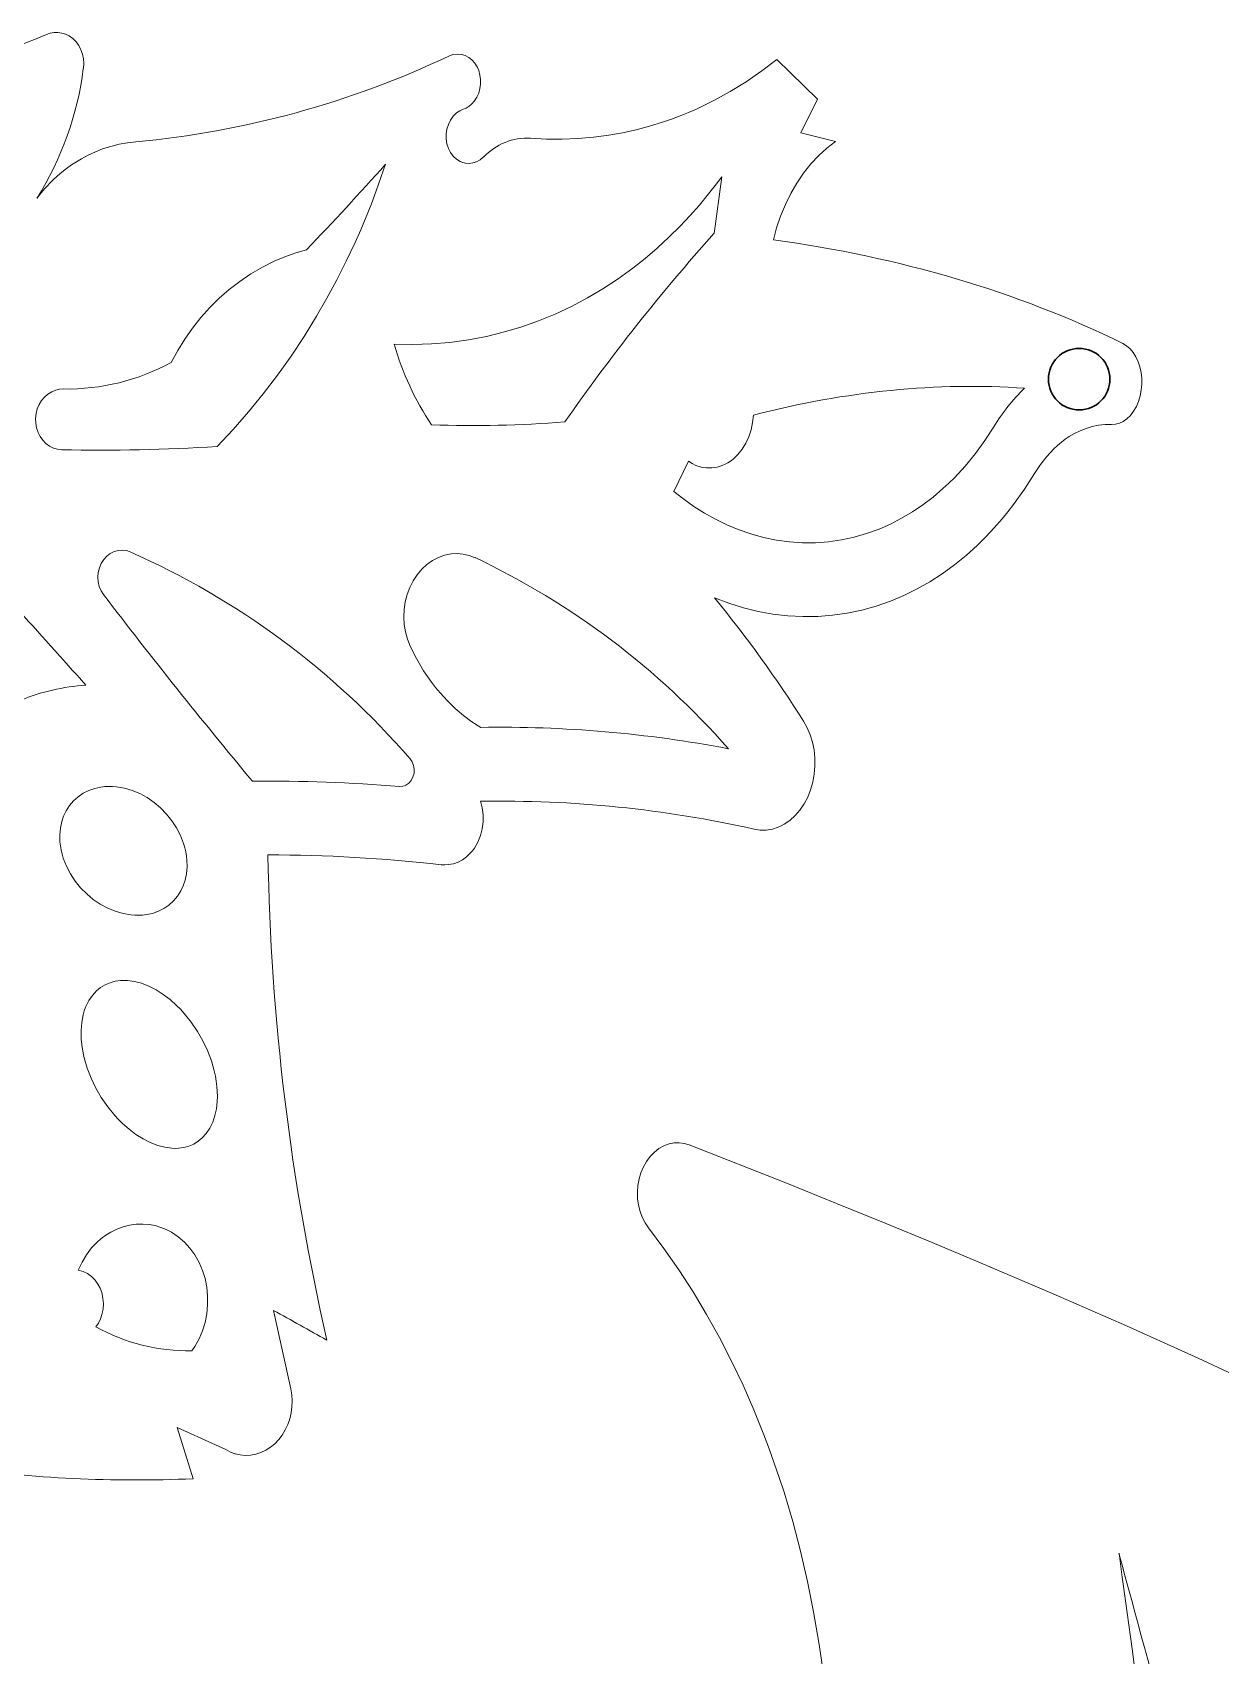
# Model space of a CAD drawing. Extents: x -234 to 858, y -95 to 532.
# Drawn here: x -94.94 to -75.63, y 71.43 to 97.81 of the extents above; entities that cross this region are included whole.
import ezdxf

# ---------------------------------------------------------------- set-up
doc = ezdxf.new("R2010")
doc.units = 0
doc.header["$LTSCALE"] = 7
doc.header["$MEASUREMENT"] = 0
doc.layers.add('3', color=3, linetype='CONTINUOUS', lineweight=30)
doc.layers.add('8', color=250, linetype='CONTINUOUS', lineweight=15)

msp = doc.modelspace()

# ---------------------------------------------------------------- linework, layer by layer
at = {"layer": '3'}
msp.add_circle((-77.927, 92.1747), 0.5, dxfattribs=at)
at = {"layer": '8', "ltscale": 0.011531}
msp.add_line((-82.1814, 96.7239), (-82.84, 97.3698), dxfattribs=at)
at = {"layer": '8', "ltscale": 0.007639}
msp.add_line((-82.4532, 96.1766), (-82.1814, 96.7239), dxfattribs=at)
at = {"layer": '8', "ltscale": 0.007294}
msp.add_line((-81.8866, 96.0373), (-82.4532, 96.1766), dxfattribs=at)
at = {"layer": '8', "ltscale": 0.011596}
msp.add_line((-83.8615, 94.5441), (-83.7369, 95.4634), dxfattribs=at)
at = {"layer": '8', "ltscale": 0.006787}
msp.add_line((-84.278, 90.8403), (-84.5125, 90.3505), dxfattribs=at)
at = {"layer": '8', "ltscale": 0.01628}
msp.add_line((-90.7405, 75.7695), (-91.02, 77.0415), dxfattribs=at)
at = {"layer": '8', "ltscale": 0.010871}
msp.add_line((-92.3279, 74.3081), (-92.5884, 75.1379), dxfattribs=at)
at = {"layer": '8', "ltscale": 0.010872}
msp.add_line((-92.5884, 75.1379), (-91.7957, 74.7799), dxfattribs=at)
at = {"layer": '8'}
for points in [[(-94.1104, 97.2237), (-94.1041, 97.3014), (-94.1085, 97.3792), (-94.1236, 97.4555), (-94.1491, 97.5285), (-94.1844, 97.5958), (-94.2293, 97.6567), (-94.2824, 97.7094), (-94.3423, 97.7517), (-94.3999, 97.7799), (-94.4611, 97.799), (-94.5239, 97.8082), (-94.5875, 97.8074), (-94.6507, 97.7965), (-94.7116, 97.7762)], [(-87.9371, 96.5594), (-87.8883, 96.5802), (-87.8422, 96.6085), (-87.8001, 96.6436), (-87.7536, 96.6961), (-87.7152, 96.7564), (-87.6854, 96.8235), (-87.6652, 96.8949), (-87.6549, 96.9689), (-87.6548, 97.0436), (-87.6648, 97.1169), (-87.6846, 97.1874), (-87.7132, 97.2517), (-87.7509, 97.3103), (-87.7964, 97.3614), (-87.8484, 97.4025), (-87.9052, 97.4325), (-87.9657, 97.4511), (-88.0351, 97.4573), (-88.105, 97.4483), (-88.1718, 97.4247)], [(-82.84, 97.3698), (-83.0851, 97.182), (-83.3376, 97.0076), (-83.5972, 96.847), (-83.8634, 96.7006), (-84.1356, 96.5689), (-84.2741, 96.5085), (-84.4139, 96.4519), (-84.5544, 96.3993), (-84.6962, 96.3506), (-84.9113, 96.2847), (-85.1286, 96.2276), (-85.348, 96.1795), (-85.569, 96.1404), (-85.8215, 96.1069), (-86.0755, 96.0852), (-86.3305, 96.0752), (-86.5862, 96.0769), (-86.8422, 96.0903)], [(-87.6051, 95.7859), (-87.6606, 95.7396), (-87.7228, 95.7055), (-87.7805, 95.6872), (-87.8404, 95.6801), (-87.9003, 95.6845), (-87.944, 95.6953), (-87.986, 95.7122), (-88.0456, 95.749), (-88.0981, 95.7975), (-88.1427, 95.857), (-88.1774, 95.9248), (-88.2015, 95.9996), (-88.2138, 96.0782), (-88.2142, 96.159), (-88.2025, 96.2387), (-88.1789, 96.3149), (-88.1441, 96.3857), (-88.0994, 96.4475), (-88.0455, 96.4996), (-87.9934, 96.5346), (-87.9371, 96.5594)], [(-93.2586, 96.0285), (-93.395, 96.0142), (-93.5307, 95.9904), (-93.665, 95.9574), (-93.7969, 95.9154), (-93.9145, 95.8696), (-94.0297, 95.8168), (-94.142, 95.7571), (-94.2242, 95.7079), (-94.3046, 95.655), (-94.3829, 95.5987), (-94.459, 95.5389), (-94.5329, 95.4758), (-94.6043, 95.4096), (-94.7396, 95.268), (-94.864, 95.1152)], [(-82.897, 94.4363), (-82.8441, 94.6336), (-82.7791, 94.8258), (-82.7025, 95.0119), (-82.6144, 95.1907), (-82.5154, 95.3611), (-82.4059, 95.5218), (-82.2864, 95.6718), (-82.1575, 95.8099), (-82.0256, 95.9302), (-81.8866, 96.0373)], [(-91.9368, 91.0808), (-91.6774, 91.3563), (-91.4272, 91.6414), (-91.1863, 91.9356), (-90.9549, 92.2388), (-90.7333, 92.5503), (-90.5216, 92.8699), (-90.3199, 93.1971), (-90.1517, 93.4894), (-89.9914, 93.7868), (-89.8391, 94.0893), (-89.6947, 94.3965), (-89.6031, 94.6035), (-89.515, 94.8124), (-89.4304, 95.0236), (-89.3494, 95.2364), (-89.1987, 95.6665)], [(-83.7369, 95.4634), (-83.8424, 95.3224), (-83.9508, 95.1842), (-84.0995, 95.0045), (-84.2531, 94.8304), (-84.4115, 94.6619), (-84.5952, 94.4794), (-84.7846, 94.3046), (-84.9795, 94.1379), (-85.1798, 93.9794), (-85.4199, 93.8053), (-85.6666, 93.6433), (-85.9196, 93.4935), (-86.1785, 93.3565), (-86.4428, 93.2325), (-86.7122, 93.1218), (-86.986, 93.0247), (-87.2639, 92.9414), (-87.5569, 92.8695), (-87.8533, 92.8129), (-88.1525, 92.7718), (-88.4538, 92.7461), (-88.7562, 92.7361), (-89.0591, 92.7416)], [(-90.4822, 94.2752), (-90.6597, 94.2255), (-90.8349, 94.1644), (-91.0072, 94.0922), (-91.2007, 93.9961), (-91.3882, 93.8865), (-91.5689, 93.7641), (-91.7425, 93.6294), (-91.9027, 93.4881), (-92.0551, 93.3366), (-92.1992, 93.1754), (-92.3344, 93.0051), (-92.4605, 92.8265), (-92.5768, 92.6402), (-92.6832, 92.4469)], [(-77.4037, 91.4378), (-77.3378, 91.4418), (-77.2728, 91.4589), (-77.2105, 91.4883), (-77.1521, 91.529), (-77.0939, 91.5855), (-77.0421, 91.6534), (-76.9979, 91.73), (-76.9624, 91.8128), (-76.9351, 91.9029), (-76.9173, 91.9962), (-76.909, 92.0921), (-76.9101, 92.1895), (-76.9202, 92.283), (-76.9393, 92.373), (-76.9674, 92.4584), (-77.0046, 92.5381), (-77.0481, 92.6071), (-77.099, 92.668), (-77.156, 92.7181), (-77.2176, 92.7557)], [(-94.4343, 92.0151), (-94.496, 92.0114), (-94.5568, 91.9981), (-94.6235, 91.9713), (-94.6856, 91.9331), (-94.7418, 91.8843), (-94.79, 91.8267), (-94.8296, 91.761), (-94.8594, 91.6898), (-94.8788, 91.6143), (-94.8873, 91.5364), (-94.8847, 91.4585), (-94.8713, 91.3822), (-94.8474, 91.31), (-94.8134, 91.2424), (-94.7701, 91.1814), (-94.7184, 91.1289), (-94.6603, 91.0865), (-94.5965, 91.0549), (-94.5294, 91.0353), (-94.4605, 91.0277)], [(-83.2213, 91.5897), (-83.2338, 91.4696), (-83.259, 91.3514), (-83.2964, 91.238), (-83.3448, 91.1329), (-83.4045, 91.0358), (-83.4747, 90.9487), (-83.5521, 90.8756), (-83.5937, 90.8441), (-83.6371, 90.816), (-83.682, 90.7917), (-83.7284, 90.7713), (-83.813, 90.7451), (-83.8994, 90.7321), (-83.9863, 90.7326), (-84.0725, 90.7467), (-84.1564, 90.774), (-84.2187, 90.8036), (-84.278, 90.8403)], [(-84.5125, 90.3505), (-84.3522, 90.2243), (-84.187, 90.1072), (-84.0173, 89.9997), (-83.8381, 89.8992), (-83.6551, 89.8099), (-83.4689, 89.7319), (-83.2639, 89.6605), (-83.0562, 89.603), (-82.8465, 89.5598), (-82.6355, 89.5311), (-82.4239, 89.517), (-82.2124, 89.5175), (-82.0016, 89.5328), (-81.7923, 89.5628), (-81.5851, 89.6073), (-81.3808, 89.6662), (-81.1799, 89.7392), (-80.9951, 89.8203), (-80.8143, 89.9132), (-80.6381, 90.0176), (-80.4668, 90.1331), (-80.3008, 90.2593), (-80.1405, 90.3957), (-80.0471, 90.4823), (-79.956, 90.5723), (-79.7806, 90.7621), (-79.6147, 90.9643), (-79.4587, 91.178), (-79.3128, 91.4024)], [(-78.6539, 90.6417), (-78.5584, 90.7863), (-78.4535, 90.9198), (-78.3398, 91.0408), (-78.2789, 91.0972), (-78.216, 91.1499), (-78.1536, 91.197), (-78.0897, 91.2402), (-78.0006, 91.2927), (-77.9093, 91.3375), (-77.8161, 91.3744), (-77.7143, 91.4049), (-77.6111, 91.4258), (-77.5073, 91.4368), (-77.4037, 91.4378)], [(-83.8554, 88.6224), (-83.6212, 88.5338), (-83.384, 88.4599), (-83.1445, 88.4009), (-82.9032, 88.3573), (-82.6608, 88.3291), (-82.4182, 88.3164), (-82.1758, 88.3195), (-81.9346, 88.3383), (-81.695, 88.3727), (-81.4579, 88.4227), (-81.2238, 88.488), (-80.9934, 88.5686), (-80.7758, 88.66), (-80.5627, 88.7649), (-80.3546, 88.8829), (-80.152, 89.0135), (-79.9553, 89.1563), (-79.7648, 89.311), (-79.5809, 89.4768), (-79.4427, 89.6133), (-79.3087, 89.7561), (-79.1792, 89.9048), (-79.0851, 90.0201), (-78.9935, 90.1386), (-78.8183, 90.3846), (-78.6539, 90.6417)], [(-93.3483, 89.3674), (-93.4106, 89.3879), (-93.476, 89.3962), (-93.5417, 89.3918), (-93.6092, 89.3734), (-93.673, 89.3416), (-93.7303, 89.298), (-93.7803, 89.2432), (-93.8209, 89.1793), (-93.8506, 89.1092), (-93.8689, 89.0344), (-93.8752, 88.957), (-93.8694, 88.88), (-93.8517, 88.8064), (-93.8226, 88.7368), (-93.783, 88.6743)], [(-87.7453, 89.2733), (-87.8387, 89.3094), (-87.9364, 89.3322), (-88.0361, 89.3409), (-88.1355, 89.3354), (-88.2394, 89.3142), (-88.3405, 89.2777), (-88.437, 89.2268), (-88.5269, 89.1627), (-88.6109, 89.0847), (-88.686, 88.9953), (-88.7512, 88.8963), (-88.8053, 88.7896), (-88.8481, 88.6755), (-88.8791, 88.5558), (-88.8975, 88.433), (-88.9032, 88.3095), (-88.8961, 88.1875), (-88.8764, 88.0667), (-88.8444, 87.9493), (-88.8005, 87.838)], [(-88.8005, 87.838), (-88.6978, 87.6329), (-88.5821, 87.4368), (-88.5195, 87.3425), (-88.4539, 87.251), (-88.3855, 87.1624), (-88.3142, 87.0768), (-88.1943, 86.9464), (-88.0677, 86.8245), (-87.9348, 86.7118), (-87.7961, 86.6088), (-87.6522, 86.516)], [(-83.2097, 84.8625), (-83.1114, 84.8479), (-83.0123, 84.8484), (-82.9137, 84.8642), (-82.8174, 84.8948), (-82.7681, 84.9167), (-82.7202, 84.9425), (-82.6286, 85.005), (-82.5429, 85.0824), (-82.4659, 85.1718), (-82.3971, 85.2738), (-82.3392, 85.3849), (-82.2923, 85.5034), (-82.257, 85.6277), (-82.2335, 85.7564), (-82.2222, 85.8875), (-82.2232, 86.0192), (-82.2365, 86.1496), (-82.2614, 86.274), (-82.2981, 86.3945), (-82.3462, 86.5089), (-82.405, 86.615)], [(-88.9702, 85.5564), (-88.9205, 85.5592), (-88.8936, 85.5665), (-88.8677, 85.5776), (-88.8205, 85.6105), (-88.7822, 85.6554), (-88.7535, 85.7112), (-88.7371, 85.7729), (-88.7337, 85.8361), (-88.7435, 85.898), (-88.7659, 85.9563), (-88.7993, 86.0058)], [(-92.5261, 83.8591), (-92.4867, 83.9433), (-92.4569, 84.0328), (-92.4347, 84.139), (-92.4251, 84.2484), (-92.4276, 84.3595), (-92.4348, 84.4256), (-92.4459, 84.4916), (-92.4616, 84.5599), (-92.4813, 84.6274), (-92.5312, 84.7571), (-92.5949, 84.8815), (-92.671, 84.999), (-92.758, 85.1078), (-92.8549, 85.2073), (-92.9607, 85.2966), (-93.0743, 85.3745), (-93.1944, 85.44), (-93.3174, 85.4913), (-93.4437, 85.5284), (-93.5715, 85.5503), (-93.6357, 85.5553), (-93.6997, 85.5563), (-93.7625, 85.553), (-93.8246, 85.5456), (-93.925, 85.524), (-94.0211, 85.4907), (-94.1116, 85.4458), (-94.1951, 85.3895), (-94.2704, 85.3225), (-94.336, 85.2455), (-94.3911, 85.1596)], [(-88.2939, 84.2853), (-88.2343, 84.2821), (-88.1744, 84.2859), (-88.0964, 84.3016), (-88.021, 84.3287), (-87.9496, 84.3664), (-87.8833, 84.4141), (-87.8229, 84.4709), (-87.7882, 84.5109), (-87.7561, 84.5541), (-87.7259, 84.6019), (-87.6988, 84.6524), (-87.6556, 84.7574), (-87.627, 84.867), (-87.6127, 84.98), (-87.613, 85.0945), (-87.6277, 85.2076), (-87.6568, 85.3164)], [(-94.3911, 85.1596), (-94.4312, 85.0754), (-94.4616, 84.9859), (-94.484, 84.8797), (-94.4937, 84.7702), (-94.491, 84.6591), (-94.4836, 84.5924), (-94.4721, 84.5259), (-94.4561, 84.458), (-94.436, 84.3909), (-94.385, 84.2612), (-94.3201, 84.1368), (-94.2427, 84.0194), (-94.1545, 83.9106), (-94.0565, 83.8112), (-93.9496, 83.722), (-93.8351, 83.6441), (-93.7144, 83.5786), (-93.5912, 83.5274), (-93.465, 83.4904), (-93.3375, 83.4685), (-93.2734, 83.4634), (-93.2097, 83.4625), (-93.1473, 83.4657), (-93.0857, 83.4731), (-92.9862, 83.4947), (-92.891, 83.528), (-92.8015, 83.573), (-92.7191, 83.6292), (-92.645, 83.6963), (-92.5803, 83.7733), (-92.5261, 83.8591)], [(-92.1787, 79.8455), (-92.1123, 79.9192), (-92.0559, 80.0039), (-92.0088, 80.1016), (-91.9731, 80.2075), (-91.9487, 80.3201), (-91.9354, 80.4378), (-91.9324, 80.5177), (-91.9339, 80.5988), (-91.9398, 80.6817), (-91.9499, 80.7651), (-91.9642, 80.8493), (-91.9825, 80.9333), (-92.0305, 81.1003), (-92.0924, 81.2641), (-92.1671, 81.423), (-92.2537, 81.5754), (-92.3564, 81.7272), (-92.4702, 81.8691), (-92.531, 81.9357), (-92.5942, 81.9992), (-92.7, 82.0933), (-92.8109, 82.1775), (-92.9261, 82.2506), (-93.0448, 82.3111), (-93.1659, 82.3577), (-93.2802, 82.3876), (-93.3943, 82.4029), (-93.4506, 82.4047), (-93.5063, 82.4025), (-93.5932, 82.3904), (-93.6767, 82.3675), (-93.7557, 82.3338), (-93.8293, 82.2893), (-93.8965, 82.2347)], [(-93.8965, 82.2347), (-93.9641, 82.1608), (-94.0215, 82.076), (-94.0494, 82.0234), (-94.0736, 81.9681), (-94.0948, 81.9091), (-94.1123, 81.8479), (-94.1363, 81.721), (-94.1465, 81.5885), (-94.1438, 81.4525), (-94.1288, 81.3146), (-94.1141, 81.2304), (-94.0953, 81.1462), (-94.0462, 80.9792), (-93.9829, 80.8153), (-93.9067, 80.6565), (-93.8186, 80.5041), (-93.7145, 80.3525), (-93.5994, 80.2108), (-93.5381, 80.1442), (-93.4744, 80.0809), (-93.368, 79.9868), (-93.2566, 79.9026), (-93.1411, 79.8296), (-93.0224, 79.7691), (-92.9016, 79.7223), (-92.7878, 79.6925), (-92.6747, 79.6772), (-92.6188, 79.6754), (-92.5637, 79.6776), (-92.4777, 79.6897), (-92.3952, 79.7126), (-92.3173, 79.7463), (-92.2448, 79.7907), (-92.1787, 79.8455)], [(-84.2677, 79.7315), (-84.3467, 79.7552), (-84.428, 79.7659), (-84.51, 79.7633), (-84.591, 79.7475), (-84.6754, 79.7163), (-84.7556, 79.6712), (-84.8298, 79.6137), (-84.8966, 79.5453), (-84.9569, 79.4646), (-85.0079, 79.3751), (-85.0488, 79.2789), (-85.079, 79.178), (-85.0983, 79.073), (-85.1064, 78.9654), (-85.1032, 78.8577), (-85.0887, 78.7522), (-85.0637, 78.6523), (-85.0279, 78.5562), (-84.9821, 78.4663), (-84.927, 78.385)], [(-73.7416, 75.2023), (-74.8556, 75.7358), (-75.9955, 76.2649), (-77.1599, 76.7898), (-78.3474, 77.3105), (-79.5568, 77.8273), (-80.3136, 78.1443), (-81.0781, 78.4598), (-81.8696, 78.7819), (-82.6686, 79.1025), (-84.2677, 79.7315)], [(-92.3464, 76.3859), (-92.2995, 76.4552), (-92.2308, 76.579), (-92.175, 76.7105), (-92.1328, 76.8478), (-92.1045, 76.9893), (-92.0904, 77.1331), (-92.0906, 77.2777), (-92.105, 77.4196), (-92.1333, 77.5588), (-92.1753, 77.6936), (-92.2307, 77.8223), (-92.299, 77.9432), (-92.3795, 78.0545), (-92.4692, 78.1527), (-92.5687, 78.2388), (-92.6218, 78.2768), (-92.6769, 78.3113), (-92.7629, 78.3562), (-92.8523, 78.3924), (-92.9446, 78.4196), (-93.0388, 78.4375), (-93.1452, 78.4463), (-93.2521, 78.4433), (-93.3583, 78.4285), (-93.4628, 78.4022), (-93.5646, 78.3646), (-93.6626, 78.3163), (-93.7201, 78.2818), (-93.7757, 78.2437), (-93.8294, 78.2019), (-93.8809, 78.1567), (-93.976, 78.0572), (-94.0602, 77.9467), (-94.1325, 77.8267), (-94.1922, 77.6988)], [(-84.927, 78.385), (-84.6744, 78.0475), (-84.4325, 77.6999), (-84.2015, 77.3426), (-83.9816, 76.9761), (-83.7729, 76.6009), (-83.5753, 76.2175), (-83.389, 75.8263), (-83.2141, 75.4279), (-83.0505, 75.0227), (-82.9641, 74.7938), (-82.8813, 74.563), (-82.8008, 74.3267), (-82.724, 74.0887), (-82.5824, 73.6114), (-82.4553, 73.1281), (-82.3425, 72.6395), (-82.2441, 72.1462), (-82.1601, 71.6489)], [(-94.1922, 77.6988), (-94.1158, 77.6764), (-94.0433, 77.64), (-93.9767, 77.5911), (-93.9185, 77.5317), (-93.8743, 77.4706), (-93.8387, 77.4034), (-93.812, 77.3313), (-93.7927, 77.2442), (-93.7855, 77.1539), (-93.7907, 77.0639), (-93.8083, 76.9769), (-93.8332, 76.9048), (-93.8668, 76.8366), (-93.9082, 76.7741)], [(-91.7957, 74.7799), (-91.7213, 74.7416), (-91.6434, 74.7131), (-91.5627, 74.6949), (-91.4803, 74.6871), (-91.3939, 74.6905), (-91.3087, 74.7056), (-91.2258, 74.732), (-91.1463, 74.7695), (-91.0698, 74.8181), (-90.9991, 74.8764), (-90.9351, 74.9432), (-90.8785, 75.0177), (-90.8289, 75.1006), (-90.788, 75.1889), (-90.7563, 75.2815), (-90.7339, 75.3771), (-90.7211, 75.4749), (-90.7179, 75.5741), (-90.7244, 75.6729), (-90.7405, 75.7695)]]:
    msp.add_lwpolyline(points, dxfattribs=at)
for centre, radius, start, end in [((-102.5181, 116.4088), 20.2025, 276.49043, 292.73227), ((-94.6695, 111.1489), 15.1853, 275.33082, 295.3348), ((-99.2629, 97.8737), 5.1928, 327.90902, 352.81002), ((-86.8924, 95.1176), 0.9754, 87.04658, 136.8408), ((-140.9047, 142.0807), 69.4823, 316.52614, 318.087101), ((-59.2271, 72.5618), 33.0164, 138.25599, 145.04296), ((-84.4814, 94.0645), 4.7647, 196.11815, 213.54732), ((-94.3734, 95.5296), 3.5153, 269.00791, 298.73573), ((-76.6437, 89.786), 3.1201, 134.10794, 148.8006), ((-87.7941, 110.8858), 19.4653, 268.06265, 274.44102), ((-93.8275, 120.9894), 29.9684, 268.78976, 273.61727), ((-330.0941, -123.5865), 316.4476, 41.767601, 42.387529), ((-98.5922, 77.5241), 12.9536, 40.89612, 66.11749), ((-93.2024, 77.7565), 12.7457, 41.29417, 64.64642), ((-22.322, 143.2262), 89.9032, 217.357359, 219.829574), ((-99.1557, 76.0435), 19.8075, 32.25657, 39.42495), ((-93.8329, 83.7462), 3.4647, 93.93886, 112.04117), ((-87.324, 66.6998), 19.8183, 79.24155, 90.94858), ((-91.1173, 59.1453), 26.4983, 85.3524, 90.53222), ((-87.3291, 66.4352), 18.883, 77.39883, 90.99436), ((-52.9421, 85.0777), 38.1732, 180.95128, 192.89534), ((-91.1149, 59.2379), 25.2059, 83.57419, 89.98889), ((-119.6576, 24.5869), 59.7629, 60.415844, 61.367727), ((-92.3946, 79.5184), 3.1335, 241.12086, 270.8815), ((-93.2643, 95.5864), 21.2993, 262.0352, 272.51998), ((313.2928, 178.1149), 404.446, 195.049975, 196.850099), ((-1640.3124, -141.0731), 1577.6372, 7.3475794, 7.8021695), ((-1760.0252, -186.7219), 1697.6414, 8.3198193, 8.7540895)]:
    msp.add_arc(centre, radius, start, end, dxfattribs=at)
for centre, major_axis, ratio, start_param, end_param in [((-95.416, 64.8078), (-21.5637, -25.7714), 0.6954375, 3.3126389, 3.5561214), ((-83.5262, 78.2842), (-10.8807, -11.0946), 0.7501044, 3.7083747, 4.0371951)]:
    msp.add_ellipse(centre, major_axis=major_axis, ratio=ratio, start_param=start_param, end_param=end_param, dxfattribs=at)

doc.saveas('drawing.dxf')
